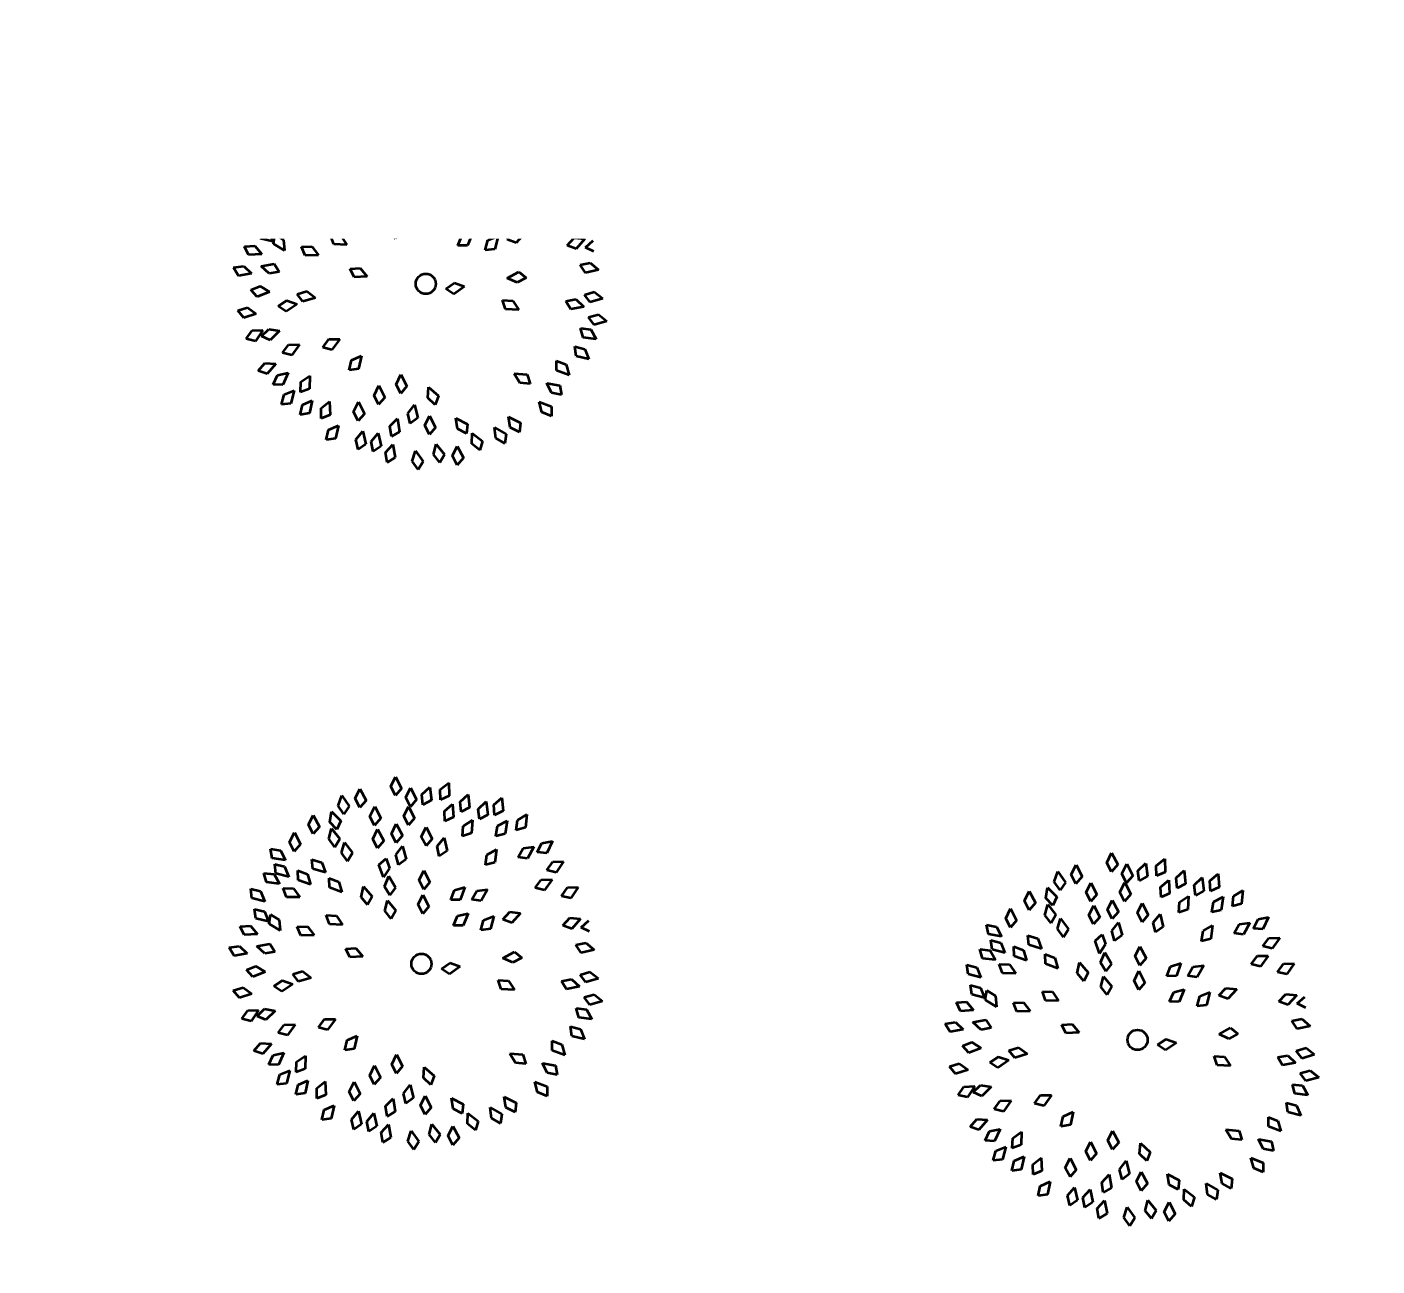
# Model space of a CAD drawing. Header units: millimetres. Extents: x -179928 to 528275, y -469666 to 511935.
# Drawn here: x 185546 to 201107, y 56035 to 70313 of the extents above; entities that cross this region are included whole.
import ezdxf
from ezdxf import colors
from ezdxf.entities.mleader import LeaderData, LeaderLine
from ezdxf.math import Vec2, Vec3

# ---------------------------------------------------------------- set-up
doc = ezdxf.new("R2010")
doc.units = ezdxf.units.MM
doc.layers.add('ad-Landscape', color=94, linetype='Continuous', lineweight=35)
doc.layers.add('ad-Lvl-Entance road', color=4, linetype='Continuous')
doc.styles.get("Standard").update_dxf_attribs({"font": 'arial.ttf'})

# ---------------------------------------------------------------- blocks, each defined once
blk = doc.blocks.new('qerfefr')
at = {"layer": 'ad-Landscape', "color": 104, "ltscale": 1.622888}
for p, q in [((260795.962, 1945721.719, 129.914), (260796.032, 1945721.823, 129.914)), ((260796.032, 1945721.823, 129.914), (260796.083, 1945721.68, 129.914)), ((260796.173, 1945721.748, 129.914), (260796.255, 1945721.842, 129.914)), ((260796.255, 1945721.842, 129.914), (260796.288, 1945721.694, 129.914)), ((260795.87, 1945721.677, 129.914), (260795.944, 1945721.544, 129.914)), ((260796, 1945721.608, 129.914), (260795.962, 1945721.719, 129.914)), ((260796.083, 1945721.68, 129.914), (260796, 1945721.608, 129.914)), ((260796.197, 1945721.633, 129.914), (260796.173, 1945721.748, 129.914)), ((260796.288, 1945721.694, 129.914), (260796.197, 1945721.633, 129.914)), ((260795.944, 1945721.544, 129.914), (260795.875, 1945721.46, 129.914)), ((260796.283, 1945721.505, 129.914), (260796.365, 1945721.6, 129.914)), ((260796.307, 1945721.39, 129.914), (260796.283, 1945721.505, 129.914)), ((260796.398, 1945721.451, 129.914), (260796.307, 1945721.39, 129.914)), ((260796.365, 1945721.6, 129.914), (260796.398, 1945721.451, 129.914)), ((260795.855, 1945721.186, 129.914), (260795.92, 1945721.293, 129.914)), ((260795.92, 1945721.293, 129.914), (260795.978, 1945721.152, 129.914)), ((260796.247, 1945721.244, 129.914), (260796.329, 1945721.339, 129.914)), ((260796.329, 1945721.339, 129.914), (260796.362, 1945721.19, 129.914)), ((260795.898, 1945721.076, 129.914), (260795.855, 1945721.186, 129.914)), ((260795.978, 1945721.152, 129.914), (260795.898, 1945721.076, 129.914)), ((260796.271, 1945721.129, 129.914), (260796.247, 1945721.244, 129.914)), ((260796.362, 1945721.19, 129.914), (260796.271, 1945721.129, 129.914)), ((260796.237, 1945720.939, 129.914), (260796.335, 1945720.988, 129.914)), ((260796.335, 1945720.988, 129.914), (260796.344, 1945720.87, 129.914)), ((260796.25, 1945720.787, 129.914), (260796.237, 1945720.939, 129.914)), ((260796.344, 1945720.87, 129.914), (260796.25, 1945720.787, 129.914)), ((260795.94, 1945720.635, 129.914), (260796, 1945720.745, 129.914)), ((260796, 1945720.745, 129.914), (260796.065, 1945720.607, 129.914)), ((260796.234, 1945720.683, 129.914), (260796.31, 1945720.782, 129.914)), ((260796.265, 1945720.569, 129.914), (260796.234, 1945720.683, 129.914)), ((260796.31, 1945720.782, 129.914), (260796.352, 1945720.636, 129.914)), ((260795.989, 1945720.528, 129.914), (260795.94, 1945720.635, 129.914)), ((260796.065, 1945720.607, 129.914), (260795.989, 1945720.528, 129.914)), ((260796.352, 1945720.636, 129.914), (260796.265, 1945720.569, 129.914)), ((260795.614, 1945720.107, 129.914), (260795.729, 1945720.082, 129.914)), ((260795.633, 1945720, 129.914), (260795.614, 1945720.107, 129.914)), ((260795.729, 1945720.082, 129.914), (260795.782, 1945719.969, 129.914)), ((260795.782, 1945719.969, 129.914), (260795.633, 1945720, 129.914)), ((260794.373, 1945719.188, 129.914), (260794.284, 1945719.25, 129.914)), ((260794.41, 1945719.051, 129.914), (260794.486, 1945719.142, 129.914)), ((260794.486, 1945719.142, 129.914), (260794.611, 1945719.135, 129.914)), ((260794.611, 1945719.135, 129.914), (260794.514, 1945719.018, 129.914)), ((260794.514, 1945719.018, 129.914), (260794.41, 1945719.051, 129.914)), ((260794.69, 1945718.884, 129.914), (260794.725, 1945718.996, 129.914)), ((260794.439, 1945718.805, 129.914), (260794.499, 1945718.906, 129.914)), ((260794.547, 1945718.788, 129.914), (260794.439, 1945718.805, 129.914)), ((260794.499, 1945718.906, 129.914), (260794.623, 1945718.92, 129.914)), ((260794.623, 1945718.92, 129.914), (260794.547, 1945718.788, 129.914)), ((260794.799, 1945718.893, 129.914), (260794.69, 1945718.884, 129.914)), ((260794.616, 1945718.635, 129.914), (260794.672, 1945718.738, 129.914)), ((260794.672, 1945718.738, 129.914), (260794.796, 1945718.757, 129.914)), ((260794.796, 1945718.757, 129.914), (260794.725, 1945718.622, 129.914)), ((260794.725, 1945718.622, 129.914), (260794.616, 1945718.635, 129.914))]:
    blk.add_line(p, q, dxfattribs=at)
at = {"layer": 'ad-Landscape', "color": 96, "ltscale": 1.622888}
for p, q in [((260796.604, 1945721.774, 129.914), (260796.686, 1945721.869, 129.914)), ((260796.628, 1945721.659, 129.914), (260796.604, 1945721.774, 129.914)), ((260796.686, 1945721.869, 129.914), (260796.719, 1945721.72, 129.914)), ((260796.719, 1945721.72, 129.914), (260796.628, 1945721.659, 129.914)), ((260796.738, 1945721.606, 129.914), (260796.821, 1945721.7, 129.914)), ((260796.762, 1945721.49, 129.914), (260796.738, 1945721.606, 129.914)), ((260796.821, 1945721.7, 129.914), (260796.853, 1945721.551, 129.914)), ((260796.926, 1945721.591, 129.914), (260797.037, 1945721.65, 129.914)), ((260797.037, 1945721.65, 129.914), (260797.015, 1945721.5, 129.914)), ((260797.145, 1945721.591, 129.914), (260797.26, 1945721.641, 129.914)), ((260797.26, 1945721.641, 129.914), (260797.226, 1945721.493, 129.914)), ((260796.66, 1945721.405, 129.914), (260796.743, 1945721.499, 129.914)), ((260796.743, 1945721.499, 129.914), (260796.774, 1945721.35, 129.914)), ((260796.853, 1945721.551, 129.914), (260796.762, 1945721.49, 129.914)), ((260796.908, 1945721.475, 129.914), (260796.926, 1945721.591, 129.914)), ((260797.015, 1945721.5, 129.914), (260796.908, 1945721.475, 129.914)), ((260797.117, 1945721.477, 129.914), (260797.145, 1945721.591, 129.914)), ((260797.226, 1945721.493, 129.914), (260797.117, 1945721.477, 129.914)), ((260797.33, 1945721.395, 129.914), (260797.442, 1945721.452, 129.914)), ((260797.442, 1945721.452, 129.914), (260797.417, 1945721.302, 129.914)), ((260796.47, 1945721.247, 129.914), (260796.551, 1945721.342, 129.914)), ((260796.551, 1945721.342, 129.914), (260796.585, 1945721.193, 129.914)), ((260796.683, 1945721.29, 129.914), (260796.66, 1945721.405, 129.914)), ((260796.774, 1945721.35, 129.914), (260796.683, 1945721.29, 129.914)), ((260797.102, 1945721.225, 129.914), (260797.127, 1945721.34, 129.914)), ((260797.127, 1945721.34, 129.914), (260797.24, 1945721.393, 129.914)), ((260797.24, 1945721.393, 129.914), (260797.21, 1945721.243, 129.914)), ((260797.31, 1945721.279, 129.914), (260797.33, 1945721.395, 129.914)), ((260797.417, 1945721.302, 129.914), (260797.31, 1945721.279, 129.914)), ((260797.509, 1945721.259, 129.914), (260797.619, 1945721.32, 129.914)), ((260796.495, 1945721.132, 129.914), (260796.47, 1945721.247, 129.914)), ((260796.585, 1945721.193, 129.914), (260796.495, 1945721.132, 129.914)), ((260796.792, 1945721.122, 129.914), (260796.875, 1945721.216, 129.914)), ((260796.875, 1945721.216, 129.914), (260796.908, 1945721.068, 129.914)), ((260797.21, 1945721.243, 129.914), (260797.102, 1945721.225, 129.914)), ((260797.292, 1945721.115, 129.914), (260797.411, 1945721.154, 129.914)), ((260797.411, 1945721.154, 129.914), (260797.363, 1945721.01, 129.914)), ((260797.493, 1945721.142, 129.914), (260797.509, 1945721.259, 129.914)), ((260797.599, 1945721.168, 129.914), (260797.493, 1945721.142, 129.914)), ((260796.453, 1945720.881, 129.914), (260796.454, 1945720.999, 129.914)), ((260796.454, 1945720.999, 129.914), (260796.554, 1945721.074, 129.914)), ((260796.554, 1945721.074, 129.914), (260796.555, 1945720.922, 129.914)), ((260796.817, 1945721.007, 129.914), (260796.792, 1945721.122, 129.914)), ((260796.908, 1945721.068, 129.914), (260796.817, 1945721.007, 129.914)), ((260796.939, 1945720.97, 129.914), (260797.042, 1945721.041, 129.914)), ((260797.042, 1945721.041, 129.914), (260797.037, 1945720.889, 129.914)), ((260797.254, 1945721.004, 129.914), (260797.292, 1945721.115, 129.914)), ((260797.363, 1945721.01, 129.914), (260797.254, 1945721.004, 129.914)), ((260796.555, 1945720.922, 129.914), (260796.453, 1945720.881, 129.914)), ((260796.934, 1945720.853, 129.914), (260796.939, 1945720.97, 129.914)), ((260797.037, 1945720.889, 129.914), (260796.934, 1945720.853, 129.914)), ((260796.636, 1945720.647, 129.914), (260796.718, 1945720.741, 129.914)), ((260796.718, 1945720.741, 129.914), (260796.751, 1945720.592, 129.914)), ((260797.422, 1945720.616, 129.914), (260797.468, 1945720.725, 129.914)), ((260797.468, 1945720.725, 129.914), (260797.59, 1945720.755, 129.914)), ((260796.162, 1945720.41, 129.914), (260796.223, 1945720.519, 129.914)), ((260796.223, 1945720.519, 129.914), (260796.286, 1945720.38, 129.914)), ((260796.66, 1945720.531, 129.914), (260796.636, 1945720.647, 129.914)), ((260796.751, 1945720.592, 129.914), (260796.66, 1945720.531, 129.914)), ((260797.531, 1945720.614, 129.914), (260797.422, 1945720.616, 129.914)), ((260796.209, 1945720.302, 129.914), (260796.162, 1945720.41, 129.914)), ((260796.286, 1945720.38, 129.914), (260796.209, 1945720.302, 129.914)), ((260796.551, 1945720.379, 129.914), (260796.633, 1945720.473, 129.914)), ((260796.576, 1945720.263, 129.914), (260796.551, 1945720.379, 129.914)), ((260796.633, 1945720.473, 129.914), (260796.666, 1945720.324, 129.914)), ((260796.93, 1945720.332, 129.914), (260796.999, 1945720.428, 129.914)), ((260796.999, 1945720.428, 129.914), (260797.124, 1945720.431, 129.914)), ((260797.124, 1945720.431, 129.914), (260797.036, 1945720.306, 129.914)), ((260796.666, 1945720.324, 129.914), (260796.576, 1945720.263, 129.914)), ((260797.036, 1945720.306, 129.914), (260796.93, 1945720.332, 129.914)), ((260797.164, 1945720.272, 129.914), (260797.247, 1945720.355, 129.914)), ((260797.265, 1945720.229, 129.914), (260797.164, 1945720.272, 129.914)), ((260797.247, 1945720.355, 129.914), (260797.371, 1945720.338, 129.914)), ((260797.371, 1945720.338, 129.914), (260797.265, 1945720.229, 129.914)), ((260796.883, 1945720.041, 129.914), (260796.957, 1945720.133, 129.914)), ((260796.957, 1945720.133, 129.914), (260797.082, 1945720.129, 129.914)), ((260797.082, 1945720.129, 129.914), (260796.988, 1945720.009, 129.914)), ((260796.988, 1945720.009, 129.914), (260796.883, 1945720.041, 129.914)), ((260797.174, 1945719.905, 129.914), (260797.233, 1945720.007, 129.914)), ((260797.233, 1945720.007, 129.914), (260797.358, 1945720.021, 129.914)), ((260797.358, 1945720.021, 129.914), (260797.282, 1945719.889, 129.914)), ((260796.619, 1945719.595, 129.914), (260796.731, 1945719.633, 129.914)), ((260796.69, 1945719.512, 129.914), (260796.619, 1945719.595, 129.914)), ((260796.731, 1945719.633, 129.914), (260796.834, 1945719.562, 129.914)), ((260796.834, 1945719.562, 129.914), (260796.69, 1945719.512, 129.914)), ((260797.334, 1945719.526, 129.914), (260797.481, 1945719.564, 129.914)), ((260797.431, 1945719.447, 129.914), (260797.334, 1945719.526, 129.914)), ((260797.545, 1945719.475, 129.914), (260797.431, 1945719.447, 129.914)), ((260797.481, 1945719.564, 129.914), (260797.545, 1945719.475, 129.914)), ((260797.22, 1945719.189, 129.914), (260797.215, 1945719.298, 129.914)), ((260797.215, 1945719.298, 129.914), (260797.326, 1945719.259, 129.914)), ((260797.365, 1945719.14, 129.914), (260797.22, 1945719.189, 129.914)), ((260797.326, 1945719.259, 129.914), (260797.365, 1945719.14, 129.914)), ((260794.725, 1945718.996, 129.914), (260794.842, 1945719.039, 129.914)), ((260794.842, 1945719.039, 129.914), (260794.799, 1945718.893, 129.914)), ((260795.297, 1945718.98, 129.914), (260795.352, 1945719.084, 129.914)), ((260795.406, 1945718.969, 129.914), (260795.297, 1945718.98, 129.914)), ((260795.352, 1945719.084, 129.914), (260795.476, 1945719.104, 129.914)), ((260795.476, 1945719.104, 129.914), (260795.406, 1945718.969, 129.914)), ((260794.869, 1945718.642, 129.914), (260794.984, 1945718.691, 129.914)), ((260794.984, 1945718.691, 129.914), (260794.949, 1945718.543, 129.914)), ((260795.497, 1945718.625, 129.914), (260795.579, 1945718.72, 129.914)), ((260795.579, 1945718.72, 129.914), (260795.612, 1945718.571, 129.914)), ((260795.776, 1945718.681, 129.914), (260795.858, 1945718.776, 129.914)), ((260795.8, 1945718.566, 129.914), (260795.776, 1945718.681, 129.914)), ((260795.858, 1945718.776, 129.914), (260795.891, 1945718.627, 129.914)), ((260794.841, 1945718.528, 129.914), (260794.869, 1945718.642, 129.914)), ((260794.949, 1945718.543, 129.914), (260794.841, 1945718.528, 129.914)), ((260795.22, 1945718.505, 129.914), (260795.303, 1945718.6, 129.914)), ((260795.245, 1945718.39, 129.914), (260795.22, 1945718.505, 129.914)), ((260795.303, 1945718.6, 129.914), (260795.336, 1945718.451, 129.914)), ((260795.521, 1945718.51, 129.914), (260795.497, 1945718.625, 129.914)), ((260795.612, 1945718.571, 129.914), (260795.521, 1945718.51, 129.914)), ((260795.891, 1945718.627, 129.914), (260795.8, 1945718.566, 129.914)), ((260796.087, 1945718.436, 129.914), (260796.13, 1945718.553, 129.914)), ((260796.13, 1945718.553, 129.914), (260796.213, 1945718.425, 129.914)), ((260794.832, 1945718.275, 129.914), (260794.886, 1945718.379, 129.914)), ((260794.886, 1945718.379, 129.914), (260795.01, 1945718.399, 129.914)), ((260795.01, 1945718.399, 129.914), (260794.94, 1945718.264, 129.914)), ((260795.336, 1945718.451, 129.914), (260795.245, 1945718.39, 129.914)), ((260795.818, 1945718.323, 129.914), (260795.919, 1945718.398, 129.914)), ((260795.919, 1945718.398, 129.914), (260795.918, 1945718.245, 129.914)), ((260796.15, 1945718.337, 129.914), (260796.087, 1945718.436, 129.914)), ((260796.213, 1945718.425, 129.914), (260796.15, 1945718.337, 129.914)), ((260794.94, 1945718.264, 129.914), (260794.832, 1945718.275, 129.914)), ((260795.156, 1945718.072, 129.914), (260795.161, 1945718.19, 129.914)), ((260795.161, 1945718.19, 129.914), (260795.264, 1945718.261, 129.914)), ((260795.264, 1945718.261, 129.914), (260795.259, 1945718.109, 129.914)), ((260795.326, 1945718.122, 129.914), (260795.43, 1945718.191, 129.914)), ((260795.43, 1945718.191, 129.914), (260795.422, 1945718.039, 129.914)), ((260795.567, 1945718.117, 129.914), (260795.581, 1945718.234, 129.914)), ((260795.581, 1945718.234, 129.914), (260795.689, 1945718.297, 129.914)), ((260795.689, 1945718.297, 129.914), (260795.672, 1945718.145, 129.914)), ((260795.816, 1945718.205, 129.914), (260795.818, 1945718.323, 129.914)), ((260795.918, 1945718.245, 129.914), (260795.816, 1945718.205, 129.914)), ((260795.971, 1945718.137, 129.914), (260796.053, 1945718.232, 129.914)), ((260796.053, 1945718.232, 129.914), (260796.086, 1945718.083, 129.914)), ((260795.259, 1945718.109, 129.914), (260795.156, 1945718.072, 129.914)), ((260795.318, 1945718.005, 129.914), (260795.326, 1945718.122, 129.914)), ((260795.422, 1945718.039, 129.914), (260795.318, 1945718.005, 129.914)), ((260795.452, 1945717.957, 129.914), (260795.558, 1945718.023, 129.914)), ((260795.558, 1945718.023, 129.914), (260795.546, 1945717.871, 129.914)), ((260795.672, 1945718.145, 129.914), (260795.567, 1945718.117, 129.914)), ((260795.995, 1945718.022, 129.914), (260795.971, 1945718.137, 129.914)), ((260796.086, 1945718.083, 129.914), (260795.995, 1945718.022, 129.914))]:
    blk.add_line(p, q, dxfattribs=at)
at = {"layer": 'ad-Landscape', "color": 70, "ltscale": 1.622888}
for p, q in [((260795.574, 1945721.597, 129.914), (260795.656, 1945721.692, 129.914)), ((260795.656, 1945721.692, 129.914), (260795.689, 1945721.543, 129.914)), ((260795.818, 1945721.563, 129.914), (260795.87, 1945721.677, 129.914)), ((260795.071, 1945721.337, 129.914), (260795.077, 1945721.446, 129.914)), ((260795.077, 1945721.446, 129.914), (260795.184, 1945721.395, 129.914)), ((260795.311, 1945721.46, 129.914), (260795.393, 1945721.554, 129.914)), ((260795.335, 1945721.344, 129.914), (260795.311, 1945721.46, 129.914)), ((260795.393, 1945721.554, 129.914), (260795.426, 1945721.405, 129.914)), ((260795.598, 1945721.482, 129.914), (260795.574, 1945721.597, 129.914)), ((260795.689, 1945721.543, 129.914), (260795.598, 1945721.482, 129.914)), ((260795.756, 1945721.379, 129.914), (260795.82, 1945721.487, 129.914)), ((260795.875, 1945721.46, 129.914), (260795.818, 1945721.563, 129.914)), ((260795.82, 1945721.487, 129.914), (260795.879, 1945721.347, 129.914)), ((260795.209, 1945721.273, 129.914), (260795.071, 1945721.337, 129.914)), ((260795.184, 1945721.395, 129.914), (260795.209, 1945721.273, 129.914)), ((260795.426, 1945721.405, 129.914), (260795.335, 1945721.344, 129.914)), ((260795.801, 1945721.27, 129.914), (260795.756, 1945721.379, 129.914)), ((260795.879, 1945721.347, 129.914), (260795.801, 1945721.27, 129.914)), ((260794.931, 1945721.195, 129.914), (260795.041, 1945721.151, 129.914)), ((260794.932, 1945721.085, 129.914), (260794.931, 1945721.195, 129.914)), ((260795.041, 1945721.151, 129.914), (260795.074, 1945721.03, 129.914)), ((260795.065, 1945721.155, 129.914), (260795.08, 1945721.263, 129.914)), ((260795.197, 1945721.08, 129.914), (260795.065, 1945721.155, 129.914)), ((260795.08, 1945721.263, 129.914), (260795.182, 1945721.204, 129.914)), ((260795.182, 1945721.204, 129.914), (260795.197, 1945721.08, 129.914)), ((260795.488, 1945721.095, 129.914), (260795.507, 1945721.203, 129.914)), ((260795.507, 1945721.203, 129.914), (260795.607, 1945721.14, 129.914)), ((260795.607, 1945721.14, 129.914), (260795.618, 1945721.015, 129.914)), ((260794.723, 1945720.952, 129.914), (260794.737, 1945721.06, 129.914)), ((260794.737, 1945721.06, 129.914), (260794.84, 1945721.003, 129.914)), ((260794.84, 1945721.003, 129.914), (260794.857, 1945720.878, 129.914)), ((260795.074, 1945721.03, 129.914), (260794.932, 1945721.085, 129.914)), ((260795.291, 1945721.015, 129.914), (260795.317, 1945721.121, 129.914)), ((260795.415, 1945720.927, 129.914), (260795.291, 1945721.015, 129.914)), ((260795.317, 1945721.121, 129.914), (260795.413, 1945721.052, 129.914)), ((260795.413, 1945721.052, 129.914), (260795.415, 1945720.927, 129.914)), ((260795.618, 1945721.015, 129.914), (260795.488, 1945721.095, 129.914)), ((260794.704, 1945720.716, 129.914), (260794.719, 1945720.824, 129.914)), ((260794.719, 1945720.824, 129.914), (260794.822, 1945720.765, 129.914)), ((260794.857, 1945720.878, 129.914), (260794.723, 1945720.952, 129.914)), ((260795.101, 1945720.969, 129.914), (260795.214, 1945720.935, 129.914)), ((260795.111, 1945720.86, 129.914), (260795.101, 1945720.969, 129.914)), ((260795.257, 1945720.818, 129.914), (260795.111, 1945720.86, 129.914)), ((260795.214, 1945720.935, 129.914), (260795.257, 1945720.818, 129.914)), ((260795.616, 1945720.836, 129.914), (260795.643, 1945720.942, 129.914)), ((260795.74, 1945720.747, 129.914), (260795.616, 1945720.836, 129.914)), ((260795.643, 1945720.942, 129.914), (260795.738, 1945720.872, 129.914)), ((260795.738, 1945720.872, 129.914), (260795.74, 1945720.747, 129.914)), ((260794.508, 1945720.674, 129.914), (260794.623, 1945720.649, 129.914)), ((260794.527, 1945720.566, 129.914), (260794.508, 1945720.674, 129.914)), ((260794.837, 1945720.641, 129.914), (260794.704, 1945720.716, 129.914)), ((260794.822, 1945720.765, 129.914), (260794.837, 1945720.641, 129.914)), ((260794.836, 1945720.616, 129.914), (260794.882, 1945720.715, 129.914)), ((260794.882, 1945720.715, 129.914), (260794.962, 1945720.629, 129.914)), ((260794.676, 1945720.536, 129.914), (260794.527, 1945720.566, 129.914)), ((260794.623, 1945720.649, 129.914), (260794.676, 1945720.536, 129.914)), ((260794.94, 1945720.506, 129.914), (260794.836, 1945720.616, 129.914)), ((260794.962, 1945720.629, 129.914), (260794.94, 1945720.506, 129.914)), ((260795.498, 1945720.537, 129.914), (260795.61, 1945720.5, 129.914)), ((260795.505, 1945720.428, 129.914), (260795.498, 1945720.537, 129.914)), ((260794.321, 1945720.471, 129.914), (260794.439, 1945720.458, 129.914)), ((260794.351, 1945720.366, 129.914), (260794.321, 1945720.471, 129.914)), ((260794.503, 1945720.351, 129.914), (260794.351, 1945720.366, 129.914)), ((260794.439, 1945720.458, 129.914), (260794.503, 1945720.351, 129.914)), ((260794.7, 1945720.297, 129.914), (260794.633, 1945720.403, 129.914)), ((260794.633, 1945720.403, 129.914), (260794.785, 1945720.392, 129.914)), ((260794.785, 1945720.392, 129.914), (260794.817, 1945720.287, 129.914)), ((260795.141, 1945720.498, 129.914), (260795.255, 1945720.469, 129.914)), ((260795.155, 1945720.39, 129.914), (260795.141, 1945720.498, 129.914)), ((260795.303, 1945720.353, 129.914), (260795.155, 1945720.39, 129.914)), ((260795.255, 1945720.469, 129.914), (260795.303, 1945720.353, 129.914)), ((260795.65, 1945720.382, 129.914), (260795.505, 1945720.428, 129.914)), ((260795.61, 1945720.5, 129.914), (260795.65, 1945720.382, 129.914)), ((260794.817, 1945720.287, 129.914), (260794.7, 1945720.297, 129.914)), ((260794.444, 1945720.172, 129.914), (260794.561, 1945720.184, 129.914)), ((260794.495, 1945720.075, 129.914), (260794.444, 1945720.172, 129.914)), ((260794.646, 1945720.092, 129.914), (260794.495, 1945720.075, 129.914)), ((260794.561, 1945720.184, 129.914), (260794.646, 1945720.092, 129.914)), ((260794.237, 1945719.982, 129.914), (260794.355, 1945719.986, 129.914)), ((260794.282, 1945719.882, 129.914), (260794.237, 1945719.982, 129.914)), ((260794.355, 1945719.986, 129.914), (260794.434, 1945719.888, 129.914)), ((260794.701, 1945719.906, 129.914), (260794.813, 1945719.944, 129.914)), ((260794.773, 1945719.823, 129.914), (260794.701, 1945719.906, 129.914)), ((260794.813, 1945719.944, 129.914), (260794.917, 1945719.873, 129.914)), ((260794.947, 1945719.983, 129.914), (260795.065, 1945719.986, 129.914)), ((260794.99, 1945719.883, 129.914), (260794.947, 1945719.983, 129.914)), ((260795.065, 1945719.986, 129.914), (260795.143, 1945719.888, 129.914)), ((260794.434, 1945719.888, 129.914), (260794.282, 1945719.882, 129.914)), ((260794.917, 1945719.873, 129.914), (260794.773, 1945719.823, 129.914)), ((260795.143, 1945719.888, 129.914), (260794.99, 1945719.883, 129.914)), ((260794.247, 1945719.639, 129.914), (260794.337, 1945719.715, 129.914)), ((260794.344, 1945719.588, 129.914), (260794.247, 1945719.639, 129.914)), ((260794.337, 1945719.715, 129.914), (260794.459, 1945719.687, 129.914)), ((260794.459, 1945719.687, 129.914), (260794.344, 1945719.588, 129.914)), ((260794.424, 1945719.626, 129.914), (260794.528, 1945719.682, 129.914)), ((260794.508, 1945719.556, 129.914), (260794.424, 1945719.626, 129.914)), ((260794.641, 1945719.63, 129.914), (260794.508, 1945719.556, 129.914)), ((260794.528, 1945719.682, 129.914), (260794.641, 1945719.63, 129.914)), ((260794.608, 1945719.374, 129.914), (260794.699, 1945719.448, 129.914)), ((260794.699, 1945719.448, 129.914), (260794.821, 1945719.418, 129.914)), ((260794.284, 1945719.25, 129.914), (260794.382, 1945719.315, 129.914)), ((260794.5, 1945719.273, 129.914), (260794.373, 1945719.188, 129.914)), ((260794.382, 1945719.315, 129.914), (260794.5, 1945719.273, 129.914)), ((260794.703, 1945719.321, 129.914), (260794.608, 1945719.374, 129.914)), ((260794.821, 1945719.418, 129.914), (260794.703, 1945719.321, 129.914)), ((260795.072, 1945719.315, 129.914), (260795.165, 1945719.388, 129.914)), ((260795.167, 1945719.26, 129.914), (260795.072, 1945719.315, 129.914)), ((260795.165, 1945719.388, 129.914), (260795.286, 1945719.355, 129.914)), ((260795.286, 1945719.355, 129.914), (260795.167, 1945719.26, 129.914))]:
    blk.add_line(p, q, dxfattribs=at)
at = {"layer": 'ad-Landscape', "color": 98, "ltscale": 1.622888}
for p, q in [((260797.619, 1945721.32, 129.914), (260797.599, 1945721.168, 129.914)), ((260797.695, 1945721.259, 129.914), (260797.808, 1945721.314, 129.914)), ((260797.808, 1945721.314, 129.914), (260797.78, 1945721.164, 129.914)), ((260797.672, 1945721.144, 129.914), (260797.695, 1945721.259, 129.914)), ((260797.78, 1945721.164, 129.914), (260797.672, 1945721.144, 129.914)), ((260797.624, 1945720.906, 129.914), (260797.673, 1945721.014, 129.914)), ((260797.673, 1945721.014, 129.914), (260797.795, 1945721.042, 129.914)), ((260797.795, 1945721.042, 129.914), (260797.733, 1945720.902, 129.914)), ((260797.869, 1945720.909, 129.914), (260797.912, 1945721.019, 129.914)), ((260797.912, 1945721.019, 129.914), (260798.033, 1945721.052, 129.914)), ((260798.033, 1945721.052, 129.914), (260797.978, 1945720.91, 129.914)), ((260797.733, 1945720.902, 129.914), (260797.624, 1945720.906, 129.914)), ((260797.978, 1945720.91, 129.914), (260797.869, 1945720.909, 129.914)), ((260797.59, 1945720.755, 129.914), (260797.531, 1945720.614, 129.914)), ((260797.807, 1945720.606, 129.914), (260797.89, 1945720.689, 129.914)), ((260797.89, 1945720.689, 129.914), (260798.014, 1945720.672, 129.914)), ((260798.014, 1945720.672, 129.914), (260797.907, 1945720.563, 129.914)), ((260798.036, 1945720.6, 129.914), (260798.115, 1945720.688, 129.914)), ((260798.115, 1945720.688, 129.914), (260798.239, 1945720.678, 129.914)), ((260798.239, 1945720.678, 129.914), (260798.139, 1945720.563, 129.914)), ((260797.907, 1945720.563, 129.914), (260797.807, 1945720.606, 129.914)), ((260798.139, 1945720.563, 129.914), (260798.036, 1945720.6, 129.914)), ((260798.088, 1945720.372, 129.914), (260798.179, 1945720.446, 129.914)), ((260798.184, 1945720.319, 129.914), (260798.088, 1945720.372, 129.914)), ((260798.179, 1945720.446, 129.914), (260798.301, 1945720.417, 129.914)), ((260798.301, 1945720.417, 129.914), (260798.184, 1945720.319, 129.914)), ((260797.904, 1945720.21, 129.914), (260797.997, 1945720.283, 129.914)), ((260798, 1945720.156, 129.914), (260797.904, 1945720.21, 129.914)), ((260797.997, 1945720.283, 129.914), (260798.118, 1945720.252, 129.914)), ((260798.118, 1945720.252, 129.914), (260798, 1945720.156, 129.914)), ((260798.173, 1945720.04, 129.914), (260798.264, 1945720.116, 129.914)), ((260798.264, 1945720.116, 129.914), (260798.385, 1945720.088, 129.914)), ((260798.385, 1945720.088, 129.914), (260798.27, 1945719.989, 129.914)), ((260797.282, 1945719.889, 129.914), (260797.174, 1945719.905, 129.914)), ((260797.45, 1945719.958, 129.914), (260797.55, 1945720.02, 129.914)), ((260797.538, 1945719.893, 129.914), (260797.45, 1945719.958, 129.914)), ((260797.667, 1945719.975, 129.914), (260797.538, 1945719.893, 129.914)), ((260797.55, 1945720.02, 129.914), (260797.667, 1945719.975, 129.914)), ((260798.27, 1945719.989, 129.914), (260798.173, 1945720.04, 129.914)), ((260798.099, 1945719.708, 129.914), (260798.199, 1945719.772, 129.914)), ((260798.199, 1945719.772, 129.914), (260798.316, 1945719.728, 129.914)), ((260798.188, 1945719.645, 129.914), (260798.099, 1945719.708, 129.914)), ((260798.316, 1945719.728, 129.914), (260798.188, 1945719.645, 129.914)), ((260798.296, 1945719.633, 129.914), (260798.402, 1945719.685, 129.914)), ((260798.378, 1945719.56, 129.914), (260798.296, 1945719.633, 129.914)), ((260798.185, 1945719.455, 129.914), (260798.303, 1945719.447, 129.914)), ((260798.219, 1945719.351, 129.914), (260798.185, 1945719.455, 129.914)), ((260798.303, 1945719.447, 129.914), (260798.372, 1945719.343, 129.914)), ((260798.372, 1945719.343, 129.914), (260798.219, 1945719.351, 129.914)), ((260797.917, 1945719.095, 129.914), (260798.034, 1945719.084, 129.914)), ((260797.948, 1945718.99, 129.914), (260797.917, 1945719.095, 129.914)), ((260798.1, 1945718.978, 129.914), (260797.948, 1945718.99, 129.914)), ((260798.034, 1945719.084, 129.914), (260798.1, 1945718.978, 129.914)), ((260798.142, 1945719.109, 129.914), (260798.26, 1945719.111, 129.914)), ((260798.184, 1945719.008, 129.914), (260798.142, 1945719.109, 129.914)), ((260798.336, 1945719.012, 129.914), (260798.184, 1945719.008, 129.914)), ((260798.26, 1945719.111, 129.914), (260798.336, 1945719.012, 129.914)), ((260798.12, 1945718.848, 129.914), (260798.238, 1945718.847, 129.914)), ((260798.16, 1945718.746, 129.914), (260798.12, 1945718.848, 129.914)), ((260798.238, 1945718.847, 129.914), (260798.312, 1945718.746, 129.914)), ((260797.997, 1945718.638, 129.914), (260797.998, 1945718.748, 129.914)), ((260797.998, 1945718.748, 129.914), (260798.107, 1945718.703, 129.914)), ((260798.107, 1945718.703, 129.914), (260798.138, 1945718.581, 129.914)), ((260798.312, 1945718.746, 129.914), (260798.16, 1945718.746, 129.914)), ((260797.864, 1945718.452, 129.914), (260797.878, 1945718.561, 129.914)), ((260797.878, 1945718.561, 129.914), (260797.981, 1945718.502, 129.914)), ((260797.981, 1945718.502, 129.914), (260797.997, 1945718.378, 129.914)), ((260798.138, 1945718.581, 129.914), (260797.997, 1945718.638, 129.914)), ((260797.158, 1945718.325, 129.914), (260797.122, 1945718.445, 129.914)), ((260797.122, 1945718.445, 129.914), (260797.265, 1945718.393, 129.914)), ((260797.265, 1945718.393, 129.914), (260797.268, 1945718.283, 129.914)), ((260797.604, 1945718.351, 129.914), (260797.632, 1945718.457, 129.914)), ((260797.728, 1945718.262, 129.914), (260797.604, 1945718.351, 129.914)), ((260797.632, 1945718.457, 129.914), (260797.727, 1945718.387, 129.914)), ((260797.727, 1945718.387, 129.914), (260797.728, 1945718.262, 129.914)), ((260797.997, 1945718.378, 129.914), (260797.864, 1945718.452, 129.914)), ((260797.268, 1945718.283, 129.914), (260797.158, 1945718.325, 129.914)), ((260797.48, 1945718.118, 129.914), (260797.456, 1945718.241, 129.914)), ((260797.456, 1945718.241, 129.914), (260797.594, 1945718.175, 129.914)), ((260796.325, 1945718.002, 129.914), (260796.337, 1945718.127, 129.914)), ((260796.337, 1945718.127, 129.914), (260796.45, 1945718.025, 129.914)), ((260796.45, 1945718.025, 129.914), (260796.411, 1945717.922, 129.914)), ((260797.314, 1945717.931, 129.914), (260797.315, 1945718.056, 129.914)), ((260797.315, 1945718.056, 129.914), (260797.437, 1945717.965, 129.914)), ((260797.586, 1945718.066, 129.914), (260797.48, 1945718.118, 129.914)), ((260797.594, 1945718.175, 129.914), (260797.586, 1945718.066, 129.914)), ((260795.441, 1945717.84, 129.914), (260795.452, 1945717.957, 129.914)), ((260795.546, 1945717.871, 129.914), (260795.441, 1945717.84, 129.914)), ((260795.722, 1945717.778, 129.914), (260795.789, 1945717.883, 129.914)), ((260795.789, 1945717.883, 129.914), (260795.844, 1945717.741, 129.914)), ((260795.979, 1945717.788, 129.914), (260796.042, 1945717.897, 129.914)), ((260796.042, 1945717.897, 129.914), (260796.103, 1945717.757, 129.914)), ((260796.411, 1945717.922, 129.914), (260796.325, 1945718.002, 129.914)), ((260796.44, 1945717.791, 129.914), (260796.476, 1945717.91, 129.914)), ((260796.476, 1945717.91, 129.914), (260796.567, 1945717.788, 129.914)), ((260796.723, 1945717.78, 129.914), (260796.74, 1945717.904, 129.914)), ((260796.74, 1945717.904, 129.914), (260796.849, 1945717.796, 129.914)), ((260796.916, 1945717.856, 129.914), (260796.929, 1945717.981, 129.914)), ((260796.929, 1945717.981, 129.914), (260797.042, 1945717.878, 129.914)), ((260797.042, 1945717.878, 129.914), (260797.003, 1945717.776, 129.914)), ((260797.408, 1945717.86, 129.914), (260797.314, 1945717.931, 129.914)), ((260797.437, 1945717.965, 129.914), (260797.408, 1945717.86, 129.914)), ((260795.763, 1945717.667, 129.914), (260795.722, 1945717.778, 129.914)), ((260795.844, 1945717.741, 129.914), (260795.763, 1945717.667, 129.914)), ((260796.026, 1945717.68, 129.914), (260795.979, 1945717.788, 129.914)), ((260796.103, 1945717.757, 129.914), (260796.026, 1945717.68, 129.914)), ((260796.188, 1945717.716, 129.914), (260796.27, 1945717.81, 129.914)), ((260796.212, 1945717.6, 129.914), (260796.188, 1945717.716, 129.914)), ((260796.27, 1945717.81, 129.914), (260796.303, 1945717.661, 129.914)), ((260796.509, 1945717.695, 129.914), (260796.44, 1945717.791, 129.914)), ((260796.567, 1945717.788, 129.914), (260796.509, 1945717.695, 129.914)), ((260796.806, 1945717.696, 129.914), (260796.723, 1945717.78, 129.914)), ((260796.849, 1945717.796, 129.914), (260796.806, 1945717.696, 129.914)), ((260797.003, 1945717.776, 129.914), (260796.916, 1945717.856, 129.914)), ((260796.303, 1945717.661, 129.914), (260796.212, 1945717.6, 129.914))]:
    blk.add_line(p, q, dxfattribs=at)
at = {"layer": 'ad-Landscape', "color": 96, "ltscale": 1.622888}
blk.add_circle((260796.41, 1945719.71, 129.914), 0.116, dxfattribs=at)
blk = doc.blocks.new('zw$E387')
at = {"color": 6, "xscale": 999.9541051248865, "yscale": 999.9541051248865, "zscale": 999.9541051248865, "rotation": 15.20137085992778}
for p in [(258698654, -1945866760, 367774), (258698604, -1945874596, 864116), (258706858, -1945875473, 864166)]:
    blk.add_blockref('qerfefr', p, dxfattribs=at)
blk = doc.blocks.new('zw$1B0B')
at = {"layer": 'ad-Lvl-Entance road'}
ml = blk.add_multileader_mtext('Standard', dxfattribs=at)
ml.set_content('{\\fArial|b1|i0|c0|p34;496.79}', color=256)
ml.set_leader_properties()
ml.build(insert=Vec2(0, 0))
ml.multileader.update_dxf_attribs({"has_text_frame": 1, "arrow_head_size": 1219, "scale": 12})
ctx = ml.context
ctx.base_point, ctx.scale, ctx.char_height, ctx.arrow_head_size, ctx.landing_gap_size, ctx.plane_origin = Vec3(214468, -30336), 12, 1219.19, 1219, 610, Vec3(222625, -35056)
ctx.text_align_type = 2
notes = []
notes.append((ctx, [(0, (1, 1, 0), (221631, -30336), (-1, 0), 845, [(0, [(222625, -35056)], 0, [])])]))
ctx.mtext.insert, ctx.mtext.width, ctx.mtext.defined_height, ctx.mtext.alignment, ctx.mtext.flow_direction = Vec3(220176, -29716), 5138.49, 1392, 3, 5
ctx.mtext.has_bg_fill, ctx.mtext.bg_color, ctx.mtext.bg_scale_factor, ctx.mtext.bg_transparency, ctx.mtext.use_window_bg_color = 1, -1027028792, 1.5, 0, 1
for ctx, leaders in notes:
    for number, flags, end, landing, length, lines in leaders:
        leader = LeaderData()
        leader.index, (leader.has_last_leader_line, leader.has_dogleg_vector, leader.attachment_direction) = number, flags
        leader.last_leader_point, leader.dogleg_vector, leader.dogleg_length = Vec3(end), Vec3(landing), length
        for number, points, colour, breaks in lines:
            line = LeaderLine()
            line.index, line.vertices, line.color, line.breaks = number, Vec3.list(points), colors.encode_raw_color(colour), breaks
            leader.lines.append(line)
        ctx.leaders.append(leader)

msp = doc.modelspace()

# ---------------------------------------------------------------- block references
at = {"ltscale": 5}
msp.add_blockref('zw$E387', (0, 0), dxfattribs=at)

# ---------------------------------------------------------------- next in the draw order: block references
at = {"layer": 'ad-Lvl-Entance road', "ltscale": 5}
msp.add_blockref('zw$1B0B', (-5983, 99419), dxfattribs=at)

doc.saveas('drawing.dxf')
